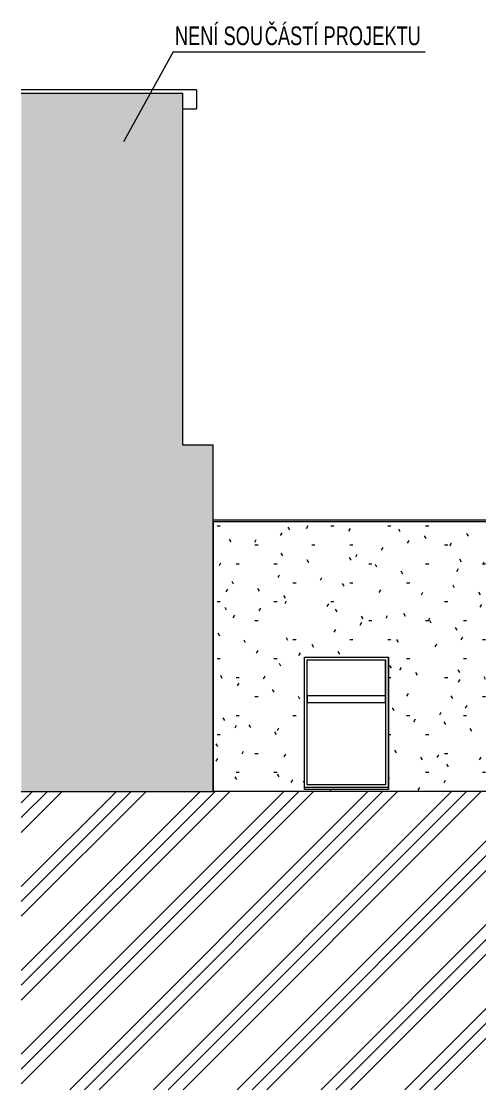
# Model space of a CAD drawing. Header units: millimetres. Extents: x -19993 to 479964, y -45352 to 20466.
# Drawn here: x 181534 to 186447, y -1165 to 10283 of the extents above; entities that cross this region are included whole.
import ezdxf

# ---------------------------------------------------------------- set-up
doc = ezdxf.new("R2010")
doc.units = ezdxf.units.MM
for name, color, linetype, lineweight in [('A-DETL', 90, 'Continuous', 9), ('A-DETL-GENF', 92, 'Continuous', 9), ('A-DETL-THIN', 151, 'Continuous', 9), ('A-GLAZ', 151, 'Continuous', 9), ('A-ROOF', 132, 'Continuous', 9), ('A-ROOF-OTLN', 132, 'Continuous', 9), ('A-WALL', 113, 'Continuous', 9), ('A-WALL-PATT', 111, 'Continuous', 25), ('G-ANNO-TEXT', 231, 'Continuous', 9), ('Q-SPCQ', 91, 'Continuous', 9)]:
    doc.layers.add(name, color=color, linetype=linetype, lineweight=lineweight)
doc.styles.add('Arial', font='arial.ttf', dxfattribs={"width": 0.7, "height": 200})

# ---------------------------------------------------------------- blocks, each defined once
blk = doc.blocks.new('OKNO_1k_nadsvetlik - OKNO_1k_nadsvetlik_1000 x 1500-1969475-VB2-V-Nový')
at = {"layer": 'A-GLAZ'}
for p, q in [((8281, 2100), (8281, 3440)), ((8281, 3440), (9121, 3440)), ((9121, 3440), (9121, 2100)), ((9121, 3060), (9121, 3440)), ((9151, 2072), (9151, 3470)), ((9151, 3470), (9151, 2072)), ((8281, 3060), (9121, 3060)), ((8281, 3060), (8281, 2980)), ((9121, 2980), (8281, 2980)), ((9121, 2980), (9121, 3060)), ((9121, 2980), (9121, 2100)), ((9121, 2100), (8281, 2100))]:
    blk.add_line(p, q, dxfattribs=at)
blk = doc.blocks.new('parapet_ext - parapet_ext-1802137-VB2-V-Nový')
at = {"layer": 'Q-SPCQ'}
for p, q in [((8253, 2050), (8253, 2072)), ((9153, 2072), (8253, 2072)), ((9153, 2072), (9153, 2050)), ((9153, 2050), (8253, 2050))]:
    blk.add_line(p, q, dxfattribs=at)

msp = doc.modelspace()

# ---------------------------------------------------------------- hatches: boundary and pattern name
at = {"layer": 'A-DETL-GENF'}
msp.add_hatch(color=9, dxfattribs=at).paths.add_polyline_path([(183330, 2030), (183592, 2030), (183592, 5740), (183264, 5740), (183264, 9510), (181534, 9510), (181534, 2030)])
h = msp.add_hatch(dxfattribs=at)
h.set_pattern_fill('FP_48', style=0, pattern_type=2)
h.set_pattern_definition([(45, (248034, 0), (-449.013, 449.013), []), (45, (248192.74, 0), (0, 898.0256), []), (45, (247875.24, 0), (0, 898.0256), [])])
h.paths.add_polyline_path([(181534, -1165), (195903, -1165), (195903, 2030), (181534, 2030)])
at = {"layer": 'A-WALL-PATT', "lineweight": 9}
h = msp.add_hatch(dxfattribs=at)
h.set_pattern_fill('FP_67', color=11, style=0, pattern_type=2)
h.set_pattern_definition([(0, (247842.33, 0), (812.791, 203.2), [33.528, -576.066, 33.528, -576.066, -3251.165]), (0, (247842.33, 0), (812.791, 203.2), [-1219.187, 33.528, -1185.659, 33.528, -576.066, -1422.385]), (0, (247842.33, 0), (812.791, 203.2), [-3047.967, 33.528, -372.868, 33.528, -982.461]), (120, (248147.13, 101.6), (-582.3726, 602.303), [33.528, -576.07, 33.528, -3827.262]), (120, (248147.13, 101.6), (-582.3726, 602.303), [-643.126, -576.07, 33.528, -1185.669, -2031.995]), (120, (248147.13, 101.6), (-582.3726, 602.303), [-2438.393, 33.528, -576.07, 33.528, -1388.868]), (120, (248147.13, 101.6), (-582.3726, 602.303), [-3081.52, -372.871, 33.528, -982.469]), (240, (248248.73, 508), (-230.4254, -805.50445), [33.528, -576.07, 33.528, -3827.262]), (240, (248248.73, 508), (-230.4254, -805.50445), [-643.126, -576.07, 33.528, -1185.669, -2031.995]), (240, (248248.73, 508), (-230.4254, -805.50445), [-2438.393, 33.528, -576.07, 33.528, -1388.868]), (240, (248248.73, 508), (-230.4254, -805.50445), [-3081.52, -372.871, 33.528, -982.469])])
h.paths.add_polyline_path([(188247, 4910), (188253, 4894), (188250, 4901), (188248, 4909), (188248, 4911), (188249, 4915), (188248, 4912)])
h.paths.add_polyline_path([(183592, 2030), (188266, 2030), (188266, 4873), (188256, 4883), (188252, 4891), (188248, 4903), (188247, 4912), (188248, 4920), (183592, 4920), (183592, 2070)])
h.paths.add_polyline_path([(188342, 2030), (188375, 2030), (188375, 2180), (188377, 2180), (188377, 3766), (188356, 3766), (188355, 3772), (188353, 3821), (188351, 3995), (188350, 4226), (188359, 4226), (188359, 4325), (188349, 4325), (188349, 4843), (188335, 4842), (188334, 4842), (188321, 4844), (188316, 4847), (188312, 4851), (188311, 4854), (188310, 4858), (188310, 4862), (188293, 4863), (188276, 4866), (188276, 2030)])
h.paths.add_polyline_path([(185470, 2050), (184570, 2050), (184570, 3470), (185470, 3470), (185470, 2050)])
h.paths.add_polyline_path([(187377, 2050), (186570, 2050), (186570, 3470), (187470, 3470), (187470, 2050)])
h.paths.add_polyline_path([(188348, 4895), (188348, 4895), (188348, 4895)])

# ---------------------------------------------------------------- linework, layer by layer
at = {"layer": 'A-DETL'}
for q in [(182629, 8993), (185862, 9955)]:
    msp.add_line((183162, 9955), q, dxfattribs=at)
at = {"layer": 'A-DETL-THIN'}
for p, q in [((183264, 9510), (181534, 9510)), ((183264, 5740), (183264, 9510)), ((183592, 5740), (183264, 5740)), ((183592, 2030), (183592, 5740)), ((181534, 2030), (183592, 2030)), ((195652, 2030), (183592, 2030))]:
    msp.add_line(p, q, dxfattribs=at)
at = {"layer": 'A-ROOF', "color": 11}
msp.add_line((183592, 4940), (187743, 4940), dxfattribs=at)
at = {"layer": 'A-ROOF-OTLN'}
for p, q in [((183408, 9550), (181534, 9550)), ((183414, 9352), (183414, 9544)), ((183264, 9346), (183408, 9346))]:
    msp.add_line(p, q, dxfattribs=at)
for points, knots in [([(183414, 9544), (183414, 9544), (183414, 9545), (183414, 9546), (183413, 9547), (183413, 9547), (183413, 9548), (183412, 9548), (183412, 9549), (183411, 9549), (183411, 9549), (183410, 9549), (183410, 9550), (183410, 9550), (183409, 9550), (183409, 9550), (183408, 9550), (183408, 9550), (183408, 9550)], [0, 0, 0, 0, 0.125, 0.1875, 0.25, 0.3125, 0.34375, 0.375, 0.4375, 0.5, 0.53125, 0.5625, 0.59375, 0.625, 0.65625, 0.6875, 0.71875, 0.75, 0.75, 0.75, 0.75]), ([(183408, 9346), (183408, 9346), (183408, 9346), (183409, 9346), (183409, 9346), (183410, 9346), (183410, 9346), (183410, 9346), (183411, 9346), (183411, 9346), (183411, 9347), (183412, 9347), (183412, 9347), (183413, 9348), (183413, 9348), (183413, 9349), (183414, 9349), (183414, 9350), (183414, 9351), (183414, 9352)], [0.3333333, 0.3333333, 0.3333333, 0.3333333, 0.3611111, 0.3888889, 0.4166667, 0.4444444, 0.4722222, 0.5, 0.5277778, 0.5555556, 0.5833333, 0.6111111, 0.6666667, 0.6944444, 0.7222222, 0.7777778, 0.8333333, 0.8888889, 1, 1, 1, 1])]:
    msp.add_open_spline(points, degree=3, knots=knots, dxfattribs=at)
at = {"layer": 'A-WALL', "color": 11}
for p, q in [((188248, 4920), (183592, 4920)), ((183592, 4920), (183592, 2030)), ((184570, 2070), (184570, 3470)), ((184570, 3470), (185470, 3470)), ((185470, 3470), (185470, 2072))]:
    msp.add_line(p, q, dxfattribs=at)

# ---------------------------------------------------------------- block references
at = {"layer": 'A-GLAZ'}
msp.add_blockref('OKNO_1k_nadsvetlik - OKNO_1k_nadsvetlik_1000 x 1500-1969475-VB2-V-Nový', (176317, 0), dxfattribs=at)
at = {"layer": 'Q-SPCQ'}
msp.add_blockref('parapet_ext - parapet_ext-1802137-VB2-V-Nový', (176317, 0), dxfattribs=at)

# ---------------------------------------------------------------- texts
at = {"layer": 'G-ANNO-TEXT', "color": 7, "lineweight": 25, "char_height": 200, "attachment_point": 1, "style": 'Arial'}
for s, insert, width in [('NENÍ SOU', (183180, 10228), 1167.26), ('ČÁSTÍ PROJEKTU', (184143, 10228), 2070.76)]:
    msp.add_mtext(s, dxfattribs=dict(at, insert=insert, width=width))

doc.saveas('drawing.dxf')
